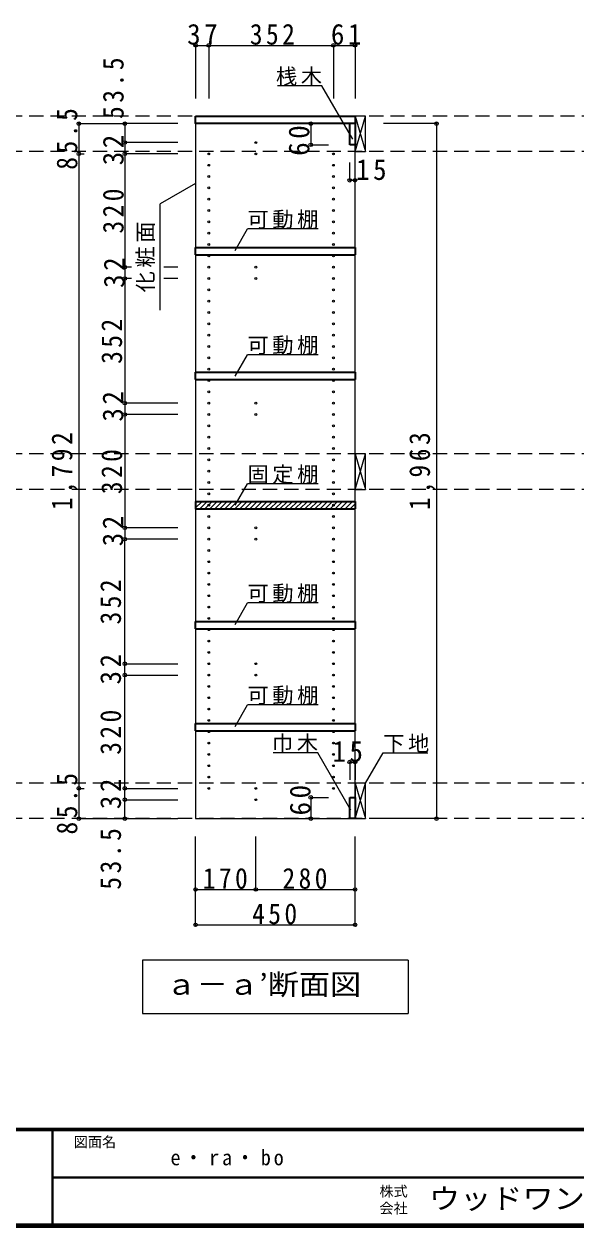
# Model space of a CAD drawing. Units: millimetres, scale not verified. Extents: x -3922 to 3878, y -2932 to 2722.
# Drawn here: x -102 to 1456, y -2864 to 533 of the extents above; entities that cross this region are included whole.
import ezdxf
from ezdxf.enums import TextEntityAlignment as Align

# ---------------------------------------------------------------- set-up
doc = ezdxf.new("R2010")
doc.units = ezdxf.units.MM
doc.header["$LTSCALE"] = 20
doc.header["$PDMODE"] = 32
doc.header["$PDSIZE"] = 10
doc.linetypes.add('DASHED2', pattern=[3, 2, -1])
for name, color, linetype, lineweight in [('0-2', 2, 'Continuous', 35), ('0-3_固定棚', 3, 'Continuous', 25), ('0-4_可動棚', 3, 'Continuous', 25), ('0-5_側板', 4, 'Continuous', 9), ('0-7_桟木・巾木', 2, 'Continuous', 35), ('0-8', 3, 'Continuous', 25), ('0-A_文字', 7, 'Continuous', 18), ('0-B_寸法', 7, 'Continuous', 9), ('0-C_ハッチ', 4, 'Continuous', 9), ('F-1_枠', 6, 'Continuous', 40)]:
    doc.layers.add(name, color=color, linetype=linetype, lineweight=lineweight)
doc.layers.add('F-A_文字', color=7, linetype='Continuous')
doc.styles.add('ＭＳ ゴシック', font='')
doc.styles.get('ＭＳ ゴシック').set_extended_font_data('MS Gothic')

msp = doc.modelspace()

# ---------------------------------------------------------------- linework, layer by layer
at = {"layer": '0-2'}
for p, q in [((382.47, 272.73), (832.47, 272.73)), ((832.47, 272.73), (832.47, 251.73))]:
    msp.add_line(p, q, dxfattribs=at)
msp.add_lwpolyline([(832.47, 251.73), (382.47, 251.73), (382.47, 272.73)], dxfattribs=at)
at = {"layer": '0-3_固定棚', "color": 2, "lineweight": 35}
for p, q in [((382.47, -815.27), (832.47, -815.27)), ((832.47, -815.27), (832.47, -836.27))]:
    msp.add_line(p, q, dxfattribs=at)
msp.add_lwpolyline([(382.47, -815.27), (382.47, -836.27), (832.47, -836.27)], dxfattribs=at)
at = {"layer": '0-4_可動棚', "color": 2, "lineweight": 35}
for p, q in [((382.47, -98.27), (832.47, -98.27)), ((382.47, -119.27), (382.47, -98.27)), ((832.47, -98.27), (832.47, -119.27)), ((382.47, -119.27), (832.47, -119.27)), ((382.47, -450.27), (832.47, -450.27)), ((382.47, -471.27), (382.47, -450.27)), ((382.47, -471.27), (832.47, -471.27)), ((832.47, -450.27), (832.47, -471.27)), ((382.47, -1154.27), (832.47, -1154.27)), ((382.47, -1175.27), (382.47, -1154.27)), ((832.47, -1154.27), (832.47, -1175.27)), ((382.47, -1175.27), (832.47, -1175.27)), ((382.47, -1442.27), (832.47, -1442.27)), ((382.47, -1463.27), (382.47, -1442.27)), ((832.47, -1442.27), (832.47, -1463.27)), ((382.47, -1463.27), (832.47, -1463.27))]:
    msp.add_line(p, q, dxfattribs=at)
at = {"layer": '0-5_側板', "color": 3, "lineweight": 25}
for p, q in [((832.47, 251.73), (382.47, 251.73)), ((832.47, -1711.27), (832.47, 251.73))]:
    msp.add_line(p, q, dxfattribs=at)
msp.add_lwpolyline([(382.47, 251.73), (382.47, -1711.27), (832.47, -1711.27)], dxfattribs=at)
at = {"layer": '0-5_側板'}
for centre in [(552.47, 198.23), (419.47, 166.23), (419.47, 134.23), (552.47, 166.23), (771.47, 166.23), (771.47, 134.23), (419.47, 102.23), (771.47, 102.23), (419.47, 70.23), (771.47, 70.23), (419.47, 38.23), (771.47, 38.23), (419.47, 6.23), (771.47, 6.23), (419.47, -25.77), (771.47, -25.77), (419.47, -57.77), (771.47, -57.77), (419.47, -89.77), (771.47, -89.77), (419.47, -121.77), (771.47, -121.77), (419.47, -153.77), (552.47, -153.77), (771.47, -153.77), (419.47, -185.77), (552.47, -185.77), (771.47, -185.77), (419.47, -217.77), (771.47, -217.77), (419.47, -249.77), (771.47, -249.77), (419.47, -281.77), (771.47, -281.77), (419.47, -313.77), (771.47, -313.77), (419.47, -345.77), (771.47, -345.77), (419.47, -377.77), (419.47, -409.77), (771.47, -377.77), (771.47, -409.77), (419.47, -441.77), (771.47, -441.77), (419.47, -473.77), (771.47, -473.77), (419.47, -505.77), (771.47, -505.77), (419.47, -537.77), (552.47, -537.77), (771.47, -537.77), (419.47, -569.77), (552.47, -569.77), (771.47, -569.77), (419.47, -601.77), (771.47, -601.77), (419.47, -633.77), (771.47, -633.77), (419.47, -665.77), (771.47, -665.77), (419.47, -697.77), (771.47, -697.77), (419.47, -729.77), (771.47, -729.77), (419.47, -761.77), (771.47, -761.77), (419.47, -793.77), (771.47, -793.77), (419.47, -825.77), (771.47, -825.77), (419.47, -857.77), (771.47, -857.77), (419.47, -889.77), (552.47, -889.77), (771.47, -889.77), (419.47, -921.77), (552.47, -921.77), (771.47, -921.77), (419.47, -953.77), (419.47, -985.77), (771.47, -953.77), (771.47, -985.77), (419.47, -1017.77), (771.47, -1017.77), (419.47, -1049.77), (771.47, -1049.77), (419.47, -1081.77), (771.47, -1081.77), (419.47, -1113.77), (771.47, -1113.77), (419.47, -1145.77), (771.47, -1145.77), (419.47, -1177.77), (771.47, -1177.77), (419.47, -1209.77), (771.47, -1209.77), (419.47, -1241.77), (771.47, -1241.77), (419.47, -1273.77), (552.47, -1273.77), (771.47, -1273.77), (419.47, -1305.77), (552.47, -1305.77), (771.47, -1305.77), (419.47, -1337.77), (771.47, -1337.77), (419.47, -1369.77), (771.47, -1369.77), (419.47, -1401.77), (771.47, -1401.77), (419.47, -1433.77), (771.47, -1433.77), (419.47, -1465.77), (771.47, -1465.77), (419.47, -1497.77), (419.47, -1529.77), (771.47, -1497.77), (771.47, -1529.77), (419.47, -1561.77), (771.47, -1561.77), (419.47, -1593.77), (771.47, -1593.77), (419.47, -1625.77), (552.47, -1625.77), (771.47, -1625.77), (552.47, -1657.77)]:
    msp.add_circle(centre, 2.5, dxfattribs=at)
at = {"layer": '0-7_桟木・巾木'}
for p, q in [((832.47, 251.73), (817.47, 251.73)), ((817.47, 191.73), (817.47, 251.73)), ((832.47, 251.73), (832.47, 191.73)), ((817.47, -1651.27), (832.47, -1651.27)), ((832.47, -1651.27), (832.47, -1711.27))]:
    msp.add_line(p, q, dxfattribs=at)
for points in [[(832.47, 191.73), (820.97, 191.73), (817.47, 191.73)], [(832.47, -1711.27), (817.47, -1711.27), (817.47, -1651.27)]]:
    msp.add_lwpolyline(points, dxfattribs=at)
at = {"layer": '0-8'}
for p, q in [((832.47, 272.73), (832.47, 172.73)), ((862.47, 272.73), (832.47, 272.73)), ((862.47, 172.73), (862.47, 272.73)), ((832.47, 172.73), (862.47, 172.73)), ((832.47, -681.27), (832.47, -781.27)), ((862.47, -681.27), (832.47, -681.27)), ((862.47, -781.27), (862.47, -681.27)), ((832.47, -781.27), (862.47, -781.27)), ((832.47, -1611.27), (832.47, -1711.27)), ((862.47, -1611.27), (832.47, -1611.27)), ((862.47, -1711.27), (862.47, -1611.27)), ((832.47, -1711.27), (862.47, -1711.27))]:
    msp.add_line(p, q, dxfattribs=at)
at = {"layer": '0-8', "color": 7, "lineweight": 18}
for p, q in [((832.47, 172.73), (862.47, 272.73)), ((832.47, 272.73), (862.47, 172.73)), ((832.47, -781.27), (862.47, -681.27)), ((832.47, -681.27), (862.47, -781.27)), ((832.47, -1711.27), (862.47, -1611.27)), ((832.47, -1611.27), (862.47, -1711.27))]:
    msp.add_line(p, q, dxfattribs=at)
at = {"layer": '0-A_文字'}
for p, q in [((739.12, 358.32), (613.09, 358.32)), ((825.8, 208.2), (739.12, 358.32)), ((382.47, 82.66), (282.47, 24.93)), ((282.47, -275.07), (282.47, 24.93)), ((493.65, -106.55), (528.67, -45.9)), ((728.67, -45.9), (528.67, -45.9)), ((493.65, -461.79), (528.67, -401.14)), ((728.67, -401.14), (528.67, -401.14)), ((493.65, -826.33), (528.67, -765.68)), ((728.67, -765.68), (528.67, -765.68)), ((493.65, -1162.55), (528.67, -1101.9)), ((728.67, -1101.9), (528.67, -1101.9)), ((493.65, -1450.55), (528.67, -1389.9)), ((728.67, -1389.9), (528.67, -1389.9)), ((862.47, -1611.27), (911.89, -1525.68)), ((911.89, -1525.68), (1037.91, -1525.68)), ((232.47, -2111.27), (232.47, -2261.27)), ((982.47, -2111.27), (232.47, -2111.27)), ((982.47, -2111.27), (982.47, -2261.27)), ((232.47, -2261.27), (982.47, -2261.27))]:
    msp.add_line(p, q, dxfattribs=at)
msp.add_lwpolyline([(821.07, -1687.41), (727.69, -1525.68), (601.66, -1525.68)], dxfattribs=at)
at = {"layer": '0-B_寸法', "color": 4}
for p, q in [((382.47, 472.73), (382.47, 322.73)), ((382.47, 472.73), (832.47, 472.73)), ((419.47, 472.73), (419.47, 322.73)), ((771.47, 472.73), (771.47, 322.73)), ((832.47, 472.73), (832.47, 322.73)), ((52.47, 251.73), (52.47, -1711.27)), ((52.47, 251.73), (182.47, 251.73)), ((182.47, 251.73), (182.47, 198.23)), ((332.47, 251.73), (182.47, 251.73)), ((707.47, 251.73), (707.47, 191.73)), ((707.47, 251.73), (757.47, 251.73)), ((1062.47, 251.73), (912.47, 251.73)), ((1062.47, 251.73), (1062.47, -1711.27)), ((182.47, 198.23), (182.47, 166.23)), ((332.47, 198.23), (182.47, 198.23)), ((707.47, 191.73), (757.47, 191.73)), ((52.47, 166.23), (67.48, 166.23)), ((182.47, 166.23), (182.47, -153.77)), ((332.47, 166.23), (182.47, 166.23)), ((817.47, 91.73), (817.47, 141.73)), ((832.47, 91.73), (832.47, 141.73)), ((817.47, 91.73), (832.47, 91.73)), ((182.47, -153.77), (182.47, -185.77)), ((200.96, -153.77), (182.47, -153.77)), ((332.47, -153.77), (292.72, -153.77)), ((182.47, -185.77), (182.47, -537.77)), ((200.96, -185.77), (182.47, -185.77)), ((332.47, -185.77), (292.72, -185.77)), ((182.47, -537.77), (182.47, -569.77)), ((332.47, -537.77), (182.47, -537.77)), ((182.47, -569.77), (182.47, -889.77)), ((332.47, -569.77), (182.47, -569.77)), ((182.47, -889.77), (182.47, -921.77)), ((332.47, -889.77), (182.47, -889.77)), ((332.47, -921.77), (182.47, -921.77)), ((182.47, -1273.77), (182.47, -921.77)), ((182.47, -1305.77), (182.47, -1273.77)), ((182.47, -1273.77), (332.47, -1273.77)), ((182.47, -1625.77), (182.47, -1305.77)), ((182.47, -1305.77), (332.47, -1305.77)), ((817.47, -1551.27), (832.47, -1551.27)), ((817.47, -1551.27), (817.47, -1601.27)), ((832.47, -1551.27), (832.47, -1601.27)), ((52.47, -1625.77), (67.48, -1625.77)), ((182.47, -1657.77), (182.47, -1625.77)), ((182.47, -1625.77), (332.47, -1625.77)), ((182.47, -1711.27), (182.47, -1657.77)), ((182.47, -1657.77), (332.47, -1657.77)), ((707.47, -1651.27), (707.47, -1711.27)), ((707.47, -1651.27), (757.47, -1651.27)), ((52.47, -1711.27), (182.47, -1711.27)), ((182.47, -1711.27), (332.47, -1711.27)), ((707.47, -1711.27), (757.47, -1711.27)), ((1062.47, -1711.27), (912.47, -1711.27)), ((382.47, -2011.27), (382.47, -1761.27)), ((552.47, -1911.27), (552.47, -1761.27)), ((832.47, -2011.27), (832.47, -1761.27)), ((382.47, -1911.27), (832.47, -1911.27)), ((382.47, -2011.27), (832.47, -2011.27))]:
    msp.add_line(p, q, dxfattribs=at)
at = {"layer": '0-B_寸法', "color": 4, "linetype": 'DASHED2'}
for p, q in [((2352.47, 272.73), (-2136.53, 272.73)), ((2352.47, 172.73), (-2136.53, 172.73)), ((2352.47, -681.27), (-2136.53, -681.27)), ((2352.47, -781.27), (-2136.53, -781.27)), ((2352.47, -1611.27), (-2136.53, -1611.27)), ((2352.47, -1711.27), (-2136.53, -1711.27))]:
    msp.add_line(p, q, dxfattribs=at)
at = {"layer": '0-B_寸法'}
for p in [(382.47, 472.73), (419.47, 472.73), (771.47, 472.73), (832.47, 472.73), (52.47, 251.73), (182.47, 251.73), (707.47, 251.73), (1062.47, 251.73), (52.47, 166.23), (182.47, 198.23), (182.47, 166.23), (707.47, 191.73), (817.47, 91.73), (832.47, 91.73), (182.47, -153.77), (182.47, -185.77), (182.47, -537.77), (182.47, -569.77), (182.47, -889.77), (182.47, -921.77), (182.47, -1273.77), (182.47, -1305.77), (817.47, -1551.27), (832.47, -1551.27), (52.47, -1625.77), (182.47, -1625.77), (182.47, -1657.77), (707.47, -1651.27), (52.47, -1711.27), (182.47, -1711.27), (707.47, -1711.27), (1062.47, -1711.27), (382.47, -1911.27), (552.47, -1911.27), (832.47, -1911.27), (382.47, -2011.27), (832.47, -2011.27)]:
    msp.add_point(p, dxfattribs=at)
at = {"layer": '0-C_ハッチ'}
for p, q in [((382.47, -819.65), (386.85, -815.27)), ((382.47, -833.79), (401, -815.27)), ((394.14, -836.27), (415.14, -815.27)), ((408.28, -836.27), (429.28, -815.27)), ((422.42, -836.27), (443.42, -815.27)), ((436.56, -836.27), (457.56, -815.27)), ((450.71, -836.27), (471.71, -815.27)), ((464.85, -836.27), (485.85, -815.27)), ((478.99, -836.27), (499.99, -815.27)), ((493.13, -836.27), (514.13, -815.27)), ((507.27, -836.27), (528.27, -815.27)), ((521.42, -836.27), (542.42, -815.27)), ((535.56, -836.27), (556.56, -815.27)), ((549.7, -836.27), (570.7, -815.27)), ((563.84, -836.27), (584.84, -815.27)), ((577.99, -836.27), (598.99, -815.27)), ((592.13, -836.27), (613.13, -815.27)), ((606.27, -836.27), (627.27, -815.27)), ((620.41, -836.27), (641.41, -815.27)), ((634.55, -836.27), (655.55, -815.27)), ((648.7, -836.27), (669.7, -815.27)), ((662.84, -836.27), (683.84, -815.27)), ((676.98, -836.27), (697.98, -815.27)), ((691.12, -836.27), (712.12, -815.27)), ((705.26, -836.27), (726.26, -815.27)), ((719.41, -836.27), (740.41, -815.27)), ((733.55, -836.27), (754.55, -815.27)), ((747.69, -836.27), (768.69, -815.27)), ((761.83, -836.27), (782.83, -815.27)), ((775.97, -836.27), (796.97, -815.27)), ((790.12, -836.27), (811.12, -815.27)), ((804.26, -836.27), (825.26, -815.27)), ((818.4, -836.27), (832.47, -822.2))]:
    msp.add_line(p, q, dxfattribs=at)
at = {"layer": 'F-1_枠'}
for p, q in [((3877.97, -2587.71), (-3922.03, -2587.71)), ((3877.97, -2591.04), (-3922.03, -2591.04)), ((-22.03, -2591.04), (-22.03, -2857.71)), ((-22.03, -2724.37), (3871.3, -2724.38)), ((3877.97, -2857.71), (-3922.03, -2857.71)), ((3877.97, -2861.04), (-3922.03, -2861.04)), ((3877.97, -2864.37), (-3922.03, -2864.37))]:
    msp.add_line(p, q, dxfattribs=at)

# ---------------------------------------------------------------- texts
at = {"layer": '0-A_文字', "style": 'ＭＳ ゴシック', "width": 1.1}
msp.add_text('ａ－ａ’断面図', height=58.65, dxfattribs=at).set_placement((297.47, -2226.27), align=Align.BOTTOM_LEFT)
at = {"layer": '0-A_文字', "char_height": 43.99, "attachment_point": 7, "style": 'ＭＳ ゴシック'}
for s, insert in [('\\T1.17;桟木', (609.12, 358.32)), ('\\T1.17;可動棚', (528.67, -45.9)), ('\\T1.17;可動棚', (528.67, -401.14)), ('\\T1.17;固定棚', (528.67, -765.68)), ('\\T1.17;可動棚', (528.67, -1101.9)), ('\\T1.17;可動棚', (528.67, -1389.9)), ('\\T1.17;巾木', (597.69, -1525.68)), ('\\T1.17;下地', (911.89, -1525.68)), ('\\T1.28;\\W0.95;e・ra・bo', (311.3, -2691.04))]:
    msp.add_mtext(s, dxfattribs=dict(at, insert=insert))
at = {"layer": '0-A_文字', "insert": (267.47, -225.07), "char_height": 43.99, "attachment_point": 7, "rotation": 90, "style": 'ＭＳ ゴシック'}
msp.add_mtext('\\T1.17;化粧面', dxfattribs=at)
at = {"layer": '0-B_寸法', "char_height": 58.65, "attachment_point": 7, "style": 'ＭＳ ゴシック'}
for s, insert in [('\\T1.27;\\W0.95;37', (358.47, 473.94)), ('\\T1.27;\\W0.9;352', (535.47, 473.94)), ('\\T1.27;\\W0.95;61', (764.47, 473.94)), ('\\T1.27;\\W0.95;15', (835.36, 91.73)), ('\\T1.27;\\W0.95;15', (768.62, -1551.27)), ('\\T1.27;\\W0.9;170', (402.47, -1910.06)), ('\\T1.27;\\W0.9;280', (627.47, -1910.06)), ('\\T1.27;\\W0.9;450', (541.93, -2010.06))]:
    msp.add_mtext(s, dxfattribs=dict(at, insert=insert))
at = {"layer": '0-B_寸法', "char_height": 58.65, "attachment_point": 7, "rotation": 90, "style": 'ＭＳ ゴシック'}
for s, insert in [('\\T1.28;\\W0.9;53.5', (179.86, 264.81)), ('\\T1.28;\\W0.9;85.5', (49.15, 121.48)), ('\\T1.27;\\W0.95;60', (704.27, 160.86)), ('\\T1.27;\\W0.95;32', (179.86, 134.1)), ('\\T1.27;\\W0.9;320', (179.86, -58.77)), ('\\T1.27;\\W0.95;32', (182.47, -212.27)), ('\\T1.27;\\W0.9;352', (175.56, -426.77)), ('\\T1.27;\\W0.95;32', (178.96, -589.89)), ('\\T1.28;\\W0.9;1,792', (49.15, -839.77)), ('\\T1.28;\\W0.9;1,963', (1059.15, -839.77)), ('\\T1.27;\\W0.9;320', (175.56, -794.77)), ('\\T1.27;\\W0.95;32', (178.96, -941.89)), ('\\T1.27;\\W0.9;352', (172.47, -1162.77)), ('\\T1.27;\\W0.95;32', (172.47, -1332.27)), ('\\T1.27;\\W0.9;320', (172.47, -1530.77)), ('\\T1.28;\\W0.9;85.5', (49.15, -1756.02)), ('\\T1.27;\\W0.95;32', (172.47, -1684.27)), ('\\T1.27;\\W0.95;60', (707.47, -1702.05)), ('\\T1.28;\\W0.9;53.5', (172.47, -1911.84))]:
    msp.add_mtext(s, dxfattribs=dict(at, insert=insert))
at = {"layer": 'F-A_文字', "style": 'ＭＳ ゴシック'}
for s, p in [('図面名', (37.97, -2647.71)), ('株式', (901.3, -2787.04)), ('会社', (901.3, -2835.04))]:
    msp.add_text(s, height=29.33, dxfattribs=at).set_placement(p, align=Align.BOTTOM_LEFT)
at = {"layer": 'F-A_文字', "style": 'ＭＳ ゴシック', "width": 1.1}
msp.add_text('ウッドワン・・・', height=58.65, dxfattribs=at).set_placement((1041.3, -2831.04), align=Align.BOTTOM_LEFT)

doc.saveas('drawing.dxf')
